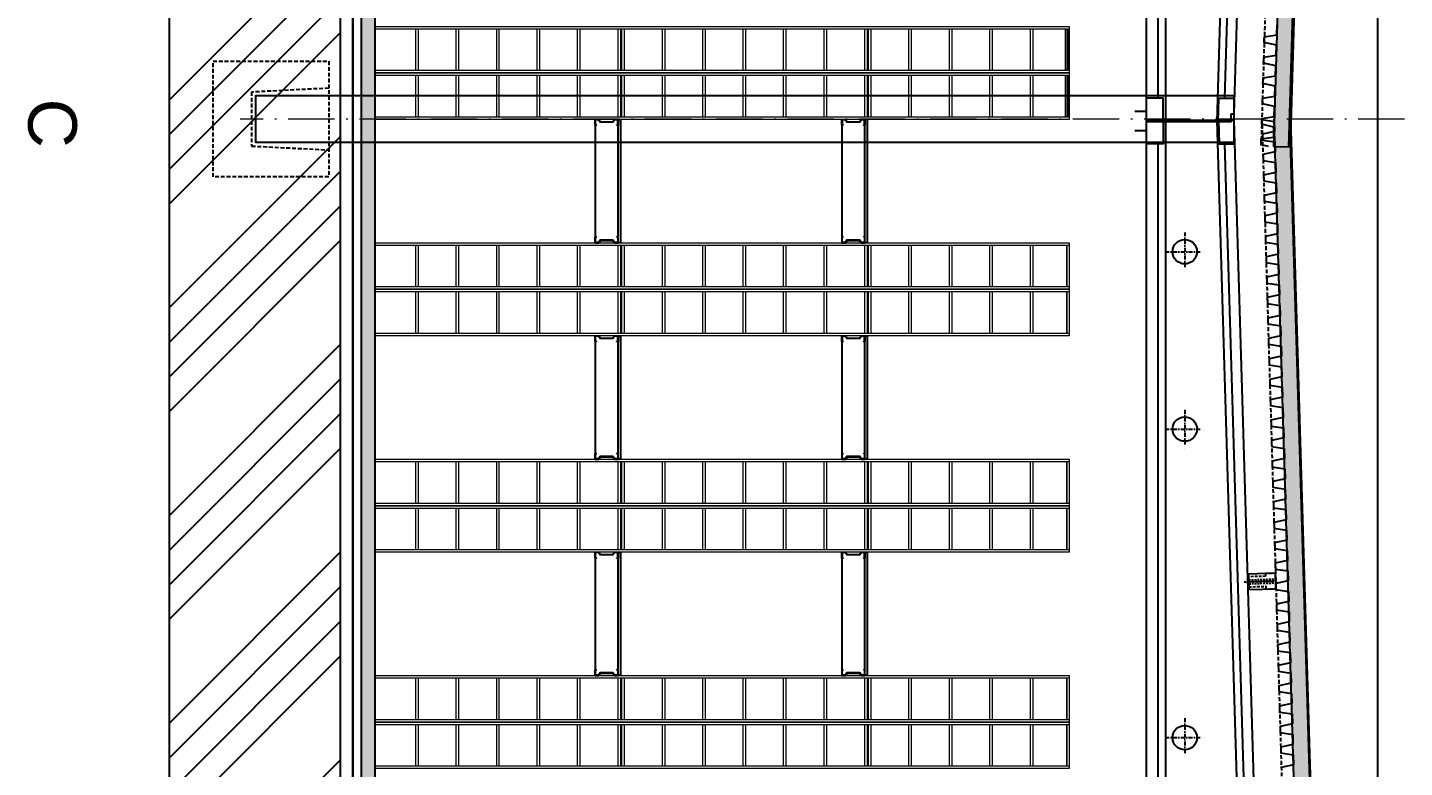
# Model space of a CAD drawing. Header units: millimetres. Extents: x 325046 to 1268204, y 1875583 to 2761998.
# Drawn here: x 326579 to 344435, y 2510486 to 2520080 of the extents above; entities that cross this region are included whole.
import ezdxf
from ezdxf.enums import TextEntityAlignment as Align

# ---------------------------------------------------------------- set-up
doc = ezdxf.new("R2010")
doc.units = ezdxf.units.MM
doc.header["$LTSCALE"] = 100
for name, pattern in [('ACAD_ISO10W100', [18.5, 12, -3, 0.5, -3]), ('DASHDOT', [1, 0.5, -0.25, 0, -0.25]), ('DASHED', [0.75, 0.5, -0.25])]:
    doc.linetypes.add(name, pattern=pattern)
for name, color, linetype in [('005', 9, 'Continuous'), ('025', 1, 'Continuous'), ('035', 7, 'Continuous'), ('050', 4, 'Continuous'), ('KOTY', 2, 'Continuous'), ('TENKÁ', 7, 'Continuous'), ('ŠRAF-TERÉN', 34, 'Continuous'), ('ŽB - MONOLIT', 4, 'Continuous')]:
    doc.layers.add(name, color=color, linetype=linetype)
for name, color, linetype, lineweight, true_color in [('IZOLACE - H', 7, 'Continuous', 9, 0x525252), ('PŘÍČKY - SDK', 7, 'Continuous', 30, 0x6a1174), ('Regály', 7, 'Continuous', 9, 0x0d4f10), ('TRAPÉZ -  KRYTINA', 7, 'Continuous', 25, 0x005875)]:
    doc.layers.add(name, color=color, linetype=linetype, lineweight=lineweight, true_color=true_color)
for name, color, linetype, true_color in [('Izolace tepelná', 7, 'Continuous', 0xfdf0ce), ('OCEL', 7, 'Continuous', 0x025574), ('Popis OS', 7, 'Continuous', 0xbd0a5d), ('ŽB - Šraf-monol', 7, 'Continuous', 0x6bc2a4)]:
    doc.layers.add(name, color=color, linetype=linetype, true_color=true_color)
doc.layers.add('Objekty - osy', color=5, linetype='ACAD_ISO10W100', lineweight=20)
doc.styles.add('ARIL-TENKÝ', font='arial.ttf')

# ---------------------------------------------------------------- blocks, each defined once
blk = doc.blocks.new('V3 POHL')
at = {"layer": '005', "linetype": 'DASHDOT'}
for points in [[(1939746, -5372965), (1939746, -5372465), (1939746, -5372465)], [(1939996, -5372715), (1939496, -5372715), (1939496, -5372715)], [(1939746, -5376965), (1939746, -5376465), (1939746, -5376465)], [(1939996, -5376715), (1939496, -5376715), (1939496, -5376715)], [(1939746, -5379265), (1939746, -5378765), (1939746, -5378765)], [(1939996, -5379015), (1939496, -5379015), (1939496, -5379015)]]:
    blk.add_lwpolyline(points, dxfattribs=at)
at = {"layer": '025', "linetype": 'DASHED'}
for points, const_width in [([(1940396, -5356835), (1940246, -5356835)], 25), ([(1938926, -5374735), (1938586, -5374745)], 20), ([(1940396, -5380585), (1940246, -5380585)], 25)]:
    blk.add_lwpolyline(points, dxfattribs=dict(at, const_width=const_width))
at = {"layer": '035', "ltscale": 0.5}
blk.add_lwpolyline([(1939146, -5356805), (1939104, -5356805), (1938749, -5368634), (1938749, -5368836), (1939105, -5380715), (1940246, -5380715), (1940246, -5356705), (1939146, -5356705), (1939146, -5356805)], close=True, dxfattribs=at)
for points in [[(1939326, -5356705), (1938966, -5368735), (1939325, -5380715)], [(1939311, -5356705), (1939302, -5357005), (1939098, -5357005)], [(1939976, -5380715), (1939976, -5380715), (1939996, -5380715), (1939996, -5356705), (1939976, -5356705), (1939976, -5356705)], [(1940026, -5356705), (1940026, -5357005), (1940246, -5357005)], [(1939228, -5357005), (1938876, -5368735), (1939226, -5380415)], [(1940096, -5380415), (1940096, -5357005)], [(1939309, -5380715), (1939300, -5380415), (1939096, -5380415)], [(1940026, -5380715), (1940026, -5380415), (1940246, -5380415)]]:
    blk.add_lwpolyline(points, dxfattribs=at)
for centre in [(1939746, -5372715), (1939746, -5376715), (1939746, -5379015)]:
    blk.add_circle(centre, 158, dxfattribs=at)
blk = doc.blocks.new('H2 PO')
at = {"layer": '005', "linetype": 'DASHED'}
blk.add_lwpolyline([(2029475, -4892558), (2029475, -4891058), (2027975, -4891058), (2027975, -4892558)], close=True, dxfattribs=at)
blk.add_lwpolyline([(2029125, -4891058), (2029075, -4892058), (2028375, -4892058), (2028325, -4891058)], dxfattribs=at)

msp = doc.modelspace()

# ---------------------------------------------------------------- hatches: boundary and pattern name
at = {"layer": 'Izolace tepelná'}
h = msp.add_hatch(color=256, dxfattribs=at)
h.dxf.hatch_style = 1
h.paths.add_polyline_path([(343123.1, 2524804.1), (343303, 2530801.4), (343103.1, 2530807.4), (342923.1, 2524810.1)])
h.paths.add_polyline_path([(342943.1, 2518806.8), (343123.1, 2524804.1), (342923.1, 2524810.1), (342921.4, 2524752.4), (342743.2, 2518812.8)])
h.paths.add_polyline_path([(342934.9, 2518531.9), (342943.1, 2518806.8), (342743.2, 2518812.8), (342735, 2518537.9)])
h.paths.add_polyline_path([(343105.6, 2530892.7), (343305.7, 2530892.7), (343303, 2530801.4), (343103.1, 2530807.4)])
h = msp.add_hatch(color=256, dxfattribs=at)
h.dxf.hatch_style = 1
h.paths.add_polyline_path([(343123.1, 2512982), (343303, 2506984.7), (343103.1, 2506978.7), (342923.1, 2512976)])
h.paths.add_polyline_path([(343105.6, 2506893.4), (343305.7, 2506893.4), (343303, 2506984.7), (343103.1, 2506978.7)])
h.paths.add_polyline_path([(342945.7, 2518892.7), (342745.6, 2518892.7), (342923.1, 2512976), (343123.1, 2512982)])
at = {"layer": 'ŠRAF-TERÉN'}
h = msp.add_hatch(dxfattribs=at)
h.set_pattern_fill('ANSI34', color=256, scale=100, angle=180, style=0)
h.set_pattern_definition([(225, (3748669, 1557477), (1347.0384, -1347.0384), []), (225, (3748220, 1557477), (1347.0384, -1347.0384), []), (225, (3747771, 1557477), (1347.0384, -1347.0384), []), (225, (3747322, 1557477), (1347.0384, -1347.0384), [])])
h.paths.add_polyline_path([(330638, 2610592.7), (330638, 2605017.7), (329288, 2605017.7), (329288, 2605567.7), (328413.6, 2605567.7), (328413.6, 2610092.7), (329288, 2610092.7), (329288, 2610592.7)])
h.paths.add_polyline_path([(330088, 2616098.2), (330088, 2611802.5), (330088, 2611584.2), (329251.6, 2611430.2), (329310.7, 2611232.7), (329288, 2611092.7), (329288, 2611592.7), (328413.6, 2611592.7), (328413.6, 2616098.2)])
h.paths.add_polyline_path([(330638, 2599067.7), (329288, 2599067.7), (329288, 2599567.7), (328413.6, 2599567.7), (328413.6, 2604067.7), (329288, 2604067.7), (329288, 2604617.7), (329328, 2604617.7), (329328, 2604617.7), (329448, 2604617.7), (330638, 2604617.7)])
h.paths.add_polyline_path([(330638, 2598817.7), (329288, 2598817.7), (329288, 2599067.7), (329328, 2599067.7), (329328, 2599057.7), (329448, 2599057.7), (330638, 2599058.6)])
h.paths.add_polyline_path([(330638, 2598817.7), (330638, 2598567.7), (329448, 2598567.7), (329448, 2598577.7), (329328, 2598577.7), (329288, 2598577.3), (329288, 2598817.7)])
h.paths.add_polyline_path([(329288, 2598467.7), (329288, 2598067.7), (328413.6, 2598067.7), (328413.6, 2598511.4)], flags=17)
h.paths.add_polyline_path([(329288, 2598817.7), (329288, 2598567.7), (328413.6, 2598567.7), (328413.6, 2598817.7)])
h.paths.add_polyline_path([(329288, 2599067.7), (329288, 2598817.7), (328413.6, 2598817.7), (328413.6, 2599067.7)])
h.paths.add_polyline_path([(329288, 2599567.7), (329288, 2599167.7), (328413.6, 2599124), (328413.6, 2599567.7)], flags=17)
h.paths.add_polyline_path([(329288, 2604517.7), (329288, 2604067.7), (328413.6, 2604067.7), (328413.6, 2604561.4)], flags=17)
h.paths.add_polyline_path([(329288, 2604817.7), (329288, 2604617.7), (328413.6, 2604617.7), (328413.6, 2604817.7)])
h.paths.add_polyline_path([(329288, 2605017.7), (329288, 2604817.7), (328413.6, 2604817.7), (328413.6, 2605017.7)])
h.paths.add_polyline_path([(329288, 2605567.7), (329288, 2605117.7), (328413.6, 2605074), (328413.6, 2605567.7)], flags=17)
h.paths.add_polyline_path([(329288, 2610492.7), (329288, 2610092.7), (328413.6, 2610092.7), (328413.6, 2610536.4)], flags=17)
h.paths.add_polyline_path([(329288, 2610817.7), (329288, 2610592.7), (328413.6, 2610592.7), (328413.6, 2610817.7)])
h.paths.add_polyline_path([(329288, 2611092.7), (329288, 2610817.7), (328413.6, 2610817.7), (328413.6, 2611092.7)])
h.paths.add_polyline_path([(329288, 2611592.7), (329288, 2611192.7), (328413.6, 2611149), (328413.6, 2611592.7)], flags=17)
h.paths.add_polyline_path([(329655.4, 2473791.8), (330638, 2474664.6), (330638, 2598567.7), (329448, 2598567.7), (329328, 2598567.7), (329328, 2598567.7), (329288, 2598567.7), (329288, 2598067.7), (328413.6, 2598067.7), (328413.6, 2450125.8), (330145.3, 2450125.8), (329540.3, 2470005.1), (329091.3, 2470252.1), (329091.3, 2470657.8), (329655.4, 2470923.6)])
at = {"layer": 'ŽB - Šraf-monol'}
msp.add_hatch(color=256, dxfattribs=at).paths.add_polyline_path([(331085.4, 2472948.4), (330905.4, 2472948.4), (330905.4, 2611092.7), (331085.4, 2611092.7)])

# ---------------------------------------------------------------- linework, layer by layer
at = {"layer": '005', "linetype": 'DASHED'}
for points in [[(342585.6, 2542892.7), (342585.6, 2542892.7), (342945.6, 2530892.7), (342575.1, 2518542.7)], [(342585.6, 2518892.7), (342585.6, 2518892.7), (342945.6, 2506892.7), (342575.1, 2494542.7)]]:
    msp.add_lwpolyline(points, dxfattribs=at)
at = {"layer": '005', "linetype": 'DASHDOT', "ltscale": 0.5}
msp.add_lwpolyline([(342355.4, 2512891.2), (342795.2, 2512904.4)], dxfattribs=at)
at = {"layer": '035', "ltscale": 0.5}
msp.add_lwpolyline([(342225.4, 2519192.7), (329535.4, 2519192.7), (329535.4, 2518592.7), (342225.4, 2518592.7)], close=True, dxfattribs=at)
at = {"layer": '035', "linetype": 'DASHED', "ltscale": 0.7}
msp.add_lwpolyline([(342768.2, 2512803.5), (342762.2, 2513003.5), (342632.3, 2512999.6), (342633.3, 2512964.6), (342413.4, 2512958), (342417.3, 2512828), (342637.2, 2512834.6), (342638.3, 2512799.6), (342768.2, 2512803.5)], dxfattribs=at)
at = {"layer": '035', "linetype": 'DASHED', "ltscale": 0.5}
for points in [[(342414.6, 2512918), (342764.5, 2512928.5)], [(342416.1, 2512868), (342766, 2512878.5)]]:
    msp.add_lwpolyline(points, dxfattribs=at)
at = {"layer": '050', "ltscale": 0.5}
msp.add_lwpolyline([(342768.2, 2512803.5), (342768.2, 2512803.5), (342768.2, 2512803.5), (342768.2, 2512803.5), (342762.2, 2513003.5), (342762.2, 2513003.5), (342762.2, 2513003.5), (342412.4, 2512993), (342418.4, 2512793.1)], close=True, dxfattribs=at)
at = {"layer": 'IZOLACE - H', "linetype": 'ByBlock', "ltscale": 1000}
for p, q in [((343325.7, 2530892.7), (342954.9, 2518531.3)), ((343325.7, 2506893.4), (342965.7, 2518892.7))]:
    msp.add_line(p, q, dxfattribs=at)
at = {"layer": 'IZOLACE - H', "linetype": 'DASHED', "ltscale": 10, "const_width": 20}
for points in [[(343315.7, 2530892.7), (342944.9, 2518531.6)], [(343315.7, 2506893.4), (342955.7, 2518892.7)]]:
    msp.add_lwpolyline(points, dxfattribs=at)
at = {"layer": 'Izolace tepelná'}
for points in [[(342735, 2518537.9), (342934.9, 2518531.9), (343305.7, 2530892.7)], [(343105.6, 2530892.7), (342735, 2518537.9)], [(343105.6, 2506893.4), (342745.6, 2518892.7)], [(342945.7, 2518892.7), (343305.7, 2506893.4)]]:
    msp.add_lwpolyline(points, dxfattribs=at)
at = {"layer": 'Objekty - osy', "ltscale": 0.5}
msp.add_lwpolyline([(344434.5, 2518892.7), (329335.4, 2518892.7)], dxfattribs=at)
at = {"layer": 'OCEL', "linetype": 'ByBlock'}
for p, q in [((333937.9, 2518813.5), (333937.9, 2517364)), ((337137.9, 2518813.5), (337137.9, 2517364)), ((333937.9, 2516007.5), (333937.9, 2514558)), ((337137.9, 2516007.5), (337137.9, 2514558)), ((333937.9, 2513201.5), (333937.9, 2511752)), ((337137.9, 2513201.5), (337137.9, 2511752))]:
    msp.add_line(p, q, dxfattribs=at)
for points in [[(334222.4, 2518817.5), (334233.9, 2518817.5), (334233.9, 2518884.7), (334191.8, 2518884.7), (334170.2, 2518854.1), (334005.5, 2518854.1), (333983.9, 2518884.7), (333941.9, 2518884.7), (333941.9, 2518817.5), (333953.3, 2518817.5), (333953.3, 2518813.5), (333937.9, 2518813.5), (333937.9, 2518888.7), (333985.9, 2518888.7), (334007.5, 2518858.1), (334168.1, 2518858.1), (334189.8, 2518888.7), (334237.9, 2518888.7), (334237.9, 2518813.5), (334222.4, 2518813.5), (334222.4, 2518817.5)], [(337422.4, 2518817.5), (337433.9, 2518817.5), (337433.9, 2518884.7), (337391.8, 2518884.7), (337370.2, 2518854.1), (337205.5, 2518854.1), (337183.9, 2518884.7), (337141.9, 2518884.7), (337141.9, 2518817.5), (337153.3, 2518817.5), (337153.3, 2518813.5), (337137.9, 2518813.5), (337137.9, 2518888.7), (337185.9, 2518888.7), (337207.5, 2518858.1), (337368.1, 2518858.1), (337389.8, 2518888.7), (337437.9, 2518888.7), (337437.9, 2518813.5), (337422.4, 2518813.5), (337422.4, 2518817.5)], [(334222.4, 2517360), (334233.9, 2517360), (334233.9, 2517292.7), (334191.8, 2517292.7), (334170.2, 2517323.3), (334005.5, 2517323.3), (333983.9, 2517292.7), (333941.9, 2517292.7), (333941.9, 2517360), (333953.3, 2517360), (333953.3, 2517364), (333937.9, 2517364), (333937.9, 2517288.7), (333985.9, 2517288.7), (334007.5, 2517319.3), (334168.1, 2517319.3), (334189.8, 2517288.7), (334237.9, 2517288.7), (334237.9, 2517364), (334222.4, 2517364), (334222.4, 2517360)], [(337422.4, 2517360), (337433.9, 2517360), (337433.9, 2517292.7), (337391.8, 2517292.7), (337370.2, 2517323.3), (337205.5, 2517323.3), (337183.9, 2517292.7), (337141.9, 2517292.7), (337141.9, 2517360), (337153.3, 2517360), (337153.3, 2517364), (337137.9, 2517364), (337137.9, 2517288.7), (337185.9, 2517288.7), (337207.5, 2517319.3), (337368.1, 2517319.3), (337389.8, 2517288.7), (337437.9, 2517288.7), (337437.9, 2517364), (337422.4, 2517364), (337422.4, 2517360)], [(334222.4, 2516011.5), (334233.9, 2516011.5), (334233.9, 2516078.7), (334191.8, 2516078.7), (334170.2, 2516048.1), (334005.5, 2516048.1), (333983.9, 2516078.7), (333941.9, 2516078.7), (333941.9, 2516011.5), (333953.3, 2516011.5), (333953.3, 2516007.5), (333937.9, 2516007.5), (333937.9, 2516082.7), (333985.9, 2516082.7), (334007.5, 2516052.1), (334168.1, 2516052.1), (334189.8, 2516082.7), (334237.9, 2516082.7), (334237.9, 2516007.5), (334222.4, 2516007.5), (334222.4, 2516011.5)], [(337422.4, 2516011.5), (337433.9, 2516011.5), (337433.9, 2516078.7), (337391.8, 2516078.7), (337370.2, 2516048.1), (337205.5, 2516048.1), (337183.9, 2516078.7), (337141.9, 2516078.7), (337141.9, 2516011.5), (337153.3, 2516011.5), (337153.3, 2516007.5), (337137.9, 2516007.5), (337137.9, 2516082.7), (337185.9, 2516082.7), (337207.5, 2516052.1), (337368.1, 2516052.1), (337389.8, 2516082.7), (337437.9, 2516082.7), (337437.9, 2516007.5), (337422.4, 2516007.5), (337422.4, 2516011.5)], [(334222.4, 2514554), (334233.9, 2514554), (334233.9, 2514486.7), (334191.8, 2514486.7), (334170.2, 2514517.3), (334005.5, 2514517.3), (333983.9, 2514486.7), (333941.9, 2514486.7), (333941.9, 2514554), (333953.3, 2514554), (333953.3, 2514558), (333937.9, 2514558), (333937.9, 2514482.7), (333985.9, 2514482.7), (334007.5, 2514513.3), (334168.1, 2514513.3), (334189.8, 2514482.7), (334237.9, 2514482.7), (334237.9, 2514558), (334222.4, 2514558), (334222.4, 2514554)], [(337422.4, 2514554), (337433.9, 2514554), (337433.9, 2514486.7), (337391.8, 2514486.7), (337370.2, 2514517.3), (337205.5, 2514517.3), (337183.9, 2514486.7), (337141.9, 2514486.7), (337141.9, 2514554), (337153.3, 2514554), (337153.3, 2514558), (337137.9, 2514558), (337137.9, 2514482.7), (337185.9, 2514482.7), (337207.5, 2514513.3), (337368.1, 2514513.3), (337389.8, 2514482.7), (337437.9, 2514482.7), (337437.9, 2514558), (337422.4, 2514558), (337422.4, 2514554)], [(334222.4, 2513205.5), (334233.9, 2513205.5), (334233.9, 2513272.7), (334191.8, 2513272.7), (334170.2, 2513242.1), (334005.5, 2513242.1), (333983.9, 2513272.7), (333941.9, 2513272.7), (333941.9, 2513205.5), (333953.3, 2513205.5), (333953.3, 2513201.5), (333937.9, 2513201.5), (333937.9, 2513276.7), (333985.9, 2513276.7), (334007.5, 2513246.1), (334168.1, 2513246.1), (334189.8, 2513276.7), (334237.9, 2513276.7), (334237.9, 2513201.5), (334222.4, 2513201.5), (334222.4, 2513205.5)], [(337422.4, 2513205.5), (337433.9, 2513205.5), (337433.9, 2513272.7), (337391.8, 2513272.7), (337370.2, 2513242.1), (337205.5, 2513242.1), (337183.9, 2513272.7), (337141.9, 2513272.7), (337141.9, 2513205.5), (337153.3, 2513205.5), (337153.3, 2513201.5), (337137.9, 2513201.5), (337137.9, 2513276.7), (337185.9, 2513276.7), (337207.5, 2513246.1), (337368.1, 2513246.1), (337389.8, 2513276.7), (337437.9, 2513276.7), (337437.9, 2513201.5), (337422.4, 2513201.5), (337422.4, 2513205.5)], [(334222.4, 2511748), (334233.9, 2511748), (334233.9, 2511680.7), (334191.8, 2511680.7), (334170.2, 2511711.3), (334005.5, 2511711.3), (333983.9, 2511680.7), (333941.9, 2511680.7), (333941.9, 2511748), (333953.3, 2511748), (333953.3, 2511752), (333937.9, 2511752), (333937.9, 2511676.7), (333985.9, 2511676.7), (334007.5, 2511707.3), (334168.1, 2511707.3), (334189.8, 2511676.7), (334237.9, 2511676.7), (334237.9, 2511752), (334222.4, 2511752), (334222.4, 2511748)], [(337422.4, 2511748), (337433.9, 2511748), (337433.9, 2511680.7), (337391.8, 2511680.7), (337370.2, 2511711.3), (337205.5, 2511711.3), (337183.9, 2511680.7), (337141.9, 2511680.7), (337141.9, 2511748), (337153.3, 2511748), (337153.3, 2511752), (337137.9, 2511752), (337137.9, 2511676.7), (337185.9, 2511676.7), (337207.5, 2511707.3), (337368.1, 2511707.3), (337389.8, 2511676.7), (337437.9, 2511676.7), (337437.9, 2511752), (337422.4, 2511752), (337422.4, 2511748)]]:
    msp.add_lwpolyline(points, dxfattribs=at)
for points in [[(334267.9, 2518888.7), (334267.9, 2517288.7), (334237.9, 2517288.7), (334237.9, 2518888.7)], [(337467.9, 2518888.7), (337467.9, 2517288.7), (337437.9, 2517288.7), (337437.9, 2518888.7)], [(334267.9, 2516082.7), (334267.9, 2514482.7), (334237.9, 2514482.7), (334237.9, 2516082.7)], [(337467.9, 2516082.7), (337467.9, 2514482.7), (337437.9, 2514482.7), (337437.9, 2516082.7)], [(334267.9, 2513276.7), (334267.9, 2511676.7), (334237.9, 2511676.7), (334237.9, 2513276.7)], [(337467.9, 2513276.7), (337467.9, 2511676.7), (337437.9, 2511676.7), (337437.9, 2513276.7)]]:
    msp.add_lwpolyline(points, close=True, dxfattribs=at)
at = {"layer": 'PŘÍČKY - SDK'}
msp.add_line((330795.4, 2611092.7), (330795.4, 2471143.4), dxfattribs=at)
at = {"layer": 'Regály'}
for points in [[(340085.4, 2520094.7), (340085.4, 2519491.7), (331085.4, 2519491.7), (331085.4, 2520094.7)], [(340055.4, 2520064.7), (340055.4, 2519521.7), (331085.4, 2519521.7), (331085.4, 2520064.7)], [(340085.4, 2519491.7), (340085.4, 2518888.7), (331085.4, 2518888.7), (331085.4, 2519491.7)], [(340055.4, 2519461.7), (340055.4, 2518918.7), (331085.4, 2518918.7), (331085.4, 2519461.7)], [(340085.4, 2517288.7), (340085.4, 2516685.7), (331085.4, 2516685.7), (331085.4, 2517288.7)], [(340055.4, 2517258.7), (340055.4, 2516715.7), (331085.4, 2516715.7), (331085.4, 2517258.7)], [(340085.4, 2516685.7), (340085.4, 2516082.7), (331085.4, 2516082.7), (331085.4, 2516685.7)], [(340055.4, 2516655.7), (340055.4, 2516112.7), (331085.4, 2516112.7), (331085.4, 2516655.7)], [(340085.4, 2514482.7), (340085.4, 2513879.7), (331085.4, 2513879.7), (331085.4, 2514482.7)], [(340055.4, 2514452.7), (340055.4, 2513909.7), (331085.4, 2513909.7), (331085.4, 2514452.7)], [(340085.4, 2513879.7), (340085.4, 2513276.7), (331085.4, 2513276.7), (331085.4, 2513879.7)], [(340055.4, 2513849.7), (340055.4, 2513306.7), (331085.4, 2513306.7), (331085.4, 2513849.7)], [(340085.4, 2511676.7), (340085.4, 2511073.7), (331085.4, 2511073.7), (331085.4, 2511676.7)], [(340055.4, 2511646.7), (340055.4, 2511103.7), (331085.4, 2511103.7), (331085.4, 2511646.7)], [(340085.4, 2511073.7), (340085.4, 2510470.7), (331085.4, 2510470.7), (331085.4, 2511073.7)], [(340055.4, 2511043.7), (340055.4, 2510500.7), (331085.4, 2510500.7), (331085.4, 2511043.7)]]:
    msp.add_lwpolyline(points, close=True, dxfattribs=at)
at = {"layer": 'Regály', "linetype": 'ByBlock'}
for points in [[(331642.7, 2520064.7), (331642.7, 2519521.7), (331612.7, 2519521.7), (331612.7, 2520064.7)], [(332167.7, 2520064.7), (332167.7, 2519521.7), (332137.7, 2519521.7), (332137.7, 2520064.7)], [(332692.8, 2520064.7), (332692.8, 2519521.7), (332662.8, 2519521.7), (332662.8, 2520064.7)], [(333217.8, 2520064.7), (333217.8, 2519521.7), (333187.8, 2519521.7), (333187.8, 2520064.7)], [(333742.8, 2520064.7), (333742.8, 2519521.7), (333712.8, 2519521.7), (333712.8, 2520064.7)], [(334267.9, 2520064.7), (334267.9, 2519521.7), (334237.9, 2519521.7), (334237.9, 2520064.7)], [(334317.7, 2520064.7), (334317.7, 2519521.7), (334287.7, 2519521.7), (334287.7, 2520064.7)], [(334842.7, 2520064.7), (334842.7, 2519521.7), (334812.7, 2519521.7), (334812.7, 2520064.7)], [(335367.7, 2520064.7), (335367.7, 2519521.7), (335337.7, 2519521.7), (335337.7, 2520064.7)], [(335888.9, 2520064.7), (335888.9, 2519521.7), (335858.9, 2519521.7), (335858.9, 2520064.7)], [(336414, 2520064.7), (336414, 2519521.7), (336384, 2519521.7), (336384, 2520064.7)], [(336939, 2520064.7), (336939, 2519521.7), (336909, 2519521.7), (336909, 2520064.7)], [(337467.9, 2520064.7), (337467.9, 2519521.7), (337437.9, 2519521.7), (337437.9, 2520064.7)], [(337513.8, 2520064.7), (337513.8, 2519521.7), (337483.8, 2519521.7), (337483.8, 2520064.7)], [(338038.9, 2520064.7), (338038.9, 2519521.7), (338008.9, 2519521.7), (338008.9, 2520064.7)], [(338563.9, 2520064.7), (338563.9, 2519521.7), (338533.9, 2519521.7), (338533.9, 2520064.7)], [(339088.9, 2520064.7), (339088.9, 2519521.7), (339058.9, 2519521.7), (339058.9, 2520064.7)], [(339614, 2520064.7), (339614, 2519521.7), (339584, 2519521.7), (339584, 2520064.7)], [(340067.9, 2520064.7), (340067.9, 2519521.7), (340037.9, 2519521.7), (340037.9, 2520064.7)], [(340067.9, 2520064.7), (340067.9, 2519521.7), (340037.9, 2519521.7), (340037.9, 2520064.7)], [(331642.7, 2519461.7), (331642.7, 2518918.7), (331612.7, 2518918.7), (331612.7, 2519461.7)], [(332167.7, 2519461.7), (332167.7, 2518918.7), (332137.7, 2518918.7), (332137.7, 2519461.7)], [(332692.8, 2519461.7), (332692.8, 2518918.7), (332662.8, 2518918.7), (332662.8, 2519461.7)], [(333217.8, 2519461.7), (333217.8, 2518918.7), (333187.8, 2518918.7), (333187.8, 2519461.7)], [(333742.8, 2519461.7), (333742.8, 2518918.7), (333712.8, 2518918.7), (333712.8, 2519461.7)], [(334267.9, 2519461.7), (334267.9, 2518918.7), (334237.9, 2518918.7), (334237.9, 2519461.7)], [(334317.7, 2519461.7), (334317.7, 2518918.7), (334287.7, 2518918.7), (334287.7, 2519461.7)], [(334842.7, 2519461.7), (334842.7, 2518918.7), (334812.7, 2518918.7), (334812.7, 2519461.7)], [(335367.7, 2519461.7), (335367.7, 2518918.7), (335337.7, 2518918.7), (335337.7, 2519461.7)], [(335888.9, 2519461.7), (335888.9, 2518918.7), (335858.9, 2518918.7), (335858.9, 2519461.7)], [(336414, 2519461.7), (336414, 2518918.7), (336384, 2518918.7), (336384, 2519461.7)], [(336939, 2519461.7), (336939, 2518918.7), (336909, 2518918.7), (336909, 2519461.7)], [(337467.9, 2519461.7), (337467.9, 2518918.7), (337437.9, 2518918.7), (337437.9, 2519461.7)], [(337513.8, 2519461.7), (337513.8, 2518918.7), (337483.8, 2518918.7), (337483.8, 2519461.7)], [(338038.9, 2519461.7), (338038.9, 2518918.7), (338008.9, 2518918.7), (338008.9, 2519461.7)], [(338563.9, 2519461.7), (338563.9, 2518918.7), (338533.9, 2518918.7), (338533.9, 2519461.7)], [(339088.9, 2519461.7), (339088.9, 2518918.7), (339058.9, 2518918.7), (339058.9, 2519461.7)], [(339614, 2519461.7), (339614, 2518918.7), (339584, 2518918.7), (339584, 2519461.7)], [(340067.9, 2519461.7), (340067.9, 2518918.7), (340037.9, 2518918.7), (340037.9, 2519461.7)], [(340067.9, 2519461.7), (340067.9, 2518918.7), (340037.9, 2518918.7), (340037.9, 2519461.7)], [(331642.7, 2517258.7), (331642.7, 2516715.7), (331612.7, 2516715.7), (331612.7, 2517258.7)], [(332167.7, 2517258.7), (332167.7, 2516715.7), (332137.7, 2516715.7), (332137.7, 2517258.7)], [(332692.8, 2517258.7), (332692.8, 2516715.7), (332662.8, 2516715.7), (332662.8, 2517258.7)], [(333217.8, 2517258.7), (333217.8, 2516715.7), (333187.8, 2516715.7), (333187.8, 2517258.7)], [(333742.8, 2517258.7), (333742.8, 2516715.7), (333712.8, 2516715.7), (333712.8, 2517258.7)], [(334267.9, 2517258.7), (334267.9, 2516715.7), (334237.9, 2516715.7), (334237.9, 2517258.7)], [(334317.7, 2517258.7), (334317.7, 2516715.7), (334287.7, 2516715.7), (334287.7, 2517258.7)], [(334842.7, 2517258.7), (334842.7, 2516715.7), (334812.7, 2516715.7), (334812.7, 2517258.7)], [(335367.7, 2517258.7), (335367.7, 2516715.7), (335337.7, 2516715.7), (335337.7, 2517258.7)], [(335888.9, 2517258.7), (335888.9, 2516715.7), (335858.9, 2516715.7), (335858.9, 2517258.7)], [(336414, 2517258.7), (336414, 2516715.7), (336384, 2516715.7), (336384, 2517258.7)], [(336939, 2517258.7), (336939, 2516715.7), (336909, 2516715.7), (336909, 2517258.7)], [(337467.9, 2517258.7), (337467.9, 2516715.7), (337437.9, 2516715.7), (337437.9, 2517258.7)], [(337513.8, 2517258.7), (337513.8, 2516715.7), (337483.8, 2516715.7), (337483.8, 2517258.7)], [(338038.9, 2517258.7), (338038.9, 2516715.7), (338008.9, 2516715.7), (338008.9, 2517258.7)], [(338563.9, 2517258.7), (338563.9, 2516715.7), (338533.9, 2516715.7), (338533.9, 2517258.7)], [(339088.9, 2517258.7), (339088.9, 2516715.7), (339058.9, 2516715.7), (339058.9, 2517258.7)], [(339614, 2517258.7), (339614, 2516715.7), (339584, 2516715.7), (339584, 2517258.7)], [(340085.4, 2517258.7), (340085.4, 2516715.7), (340055.4, 2516715.7), (340055.4, 2517258.7)], [(340085.4, 2517258.7), (340085.4, 2516715.7), (340055.4, 2516715.7), (340055.4, 2517258.7)], [(331642.7, 2516655.7), (331642.7, 2516112.7), (331612.7, 2516112.7), (331612.7, 2516655.7)], [(332167.7, 2516655.7), (332167.7, 2516112.7), (332137.7, 2516112.7), (332137.7, 2516655.7)], [(332692.8, 2516655.7), (332692.8, 2516112.7), (332662.8, 2516112.7), (332662.8, 2516655.7)], [(333217.8, 2516655.7), (333217.8, 2516112.7), (333187.8, 2516112.7), (333187.8, 2516655.7)], [(333742.8, 2516655.7), (333742.8, 2516112.7), (333712.8, 2516112.7), (333712.8, 2516655.7)], [(334267.9, 2516655.7), (334267.9, 2516112.7), (334237.9, 2516112.7), (334237.9, 2516655.7)], [(334317.7, 2516655.7), (334317.7, 2516112.7), (334287.7, 2516112.7), (334287.7, 2516655.7)], [(334842.7, 2516655.7), (334842.7, 2516112.7), (334812.7, 2516112.7), (334812.7, 2516655.7)], [(335367.7, 2516655.7), (335367.7, 2516112.7), (335337.7, 2516112.7), (335337.7, 2516655.7)], [(335888.9, 2516655.7), (335888.9, 2516112.7), (335858.9, 2516112.7), (335858.9, 2516655.7)], [(336414, 2516655.7), (336414, 2516112.7), (336384, 2516112.7), (336384, 2516655.7)], [(336939, 2516655.7), (336939, 2516112.7), (336909, 2516112.7), (336909, 2516655.7)], [(337467.9, 2516655.7), (337467.9, 2516112.7), (337437.9, 2516112.7), (337437.9, 2516655.7)], [(337513.8, 2516655.7), (337513.8, 2516112.7), (337483.8, 2516112.7), (337483.8, 2516655.7)], [(338038.9, 2516655.7), (338038.9, 2516112.7), (338008.9, 2516112.7), (338008.9, 2516655.7)], [(338563.9, 2516655.7), (338563.9, 2516112.7), (338533.9, 2516112.7), (338533.9, 2516655.7)], [(339088.9, 2516655.7), (339088.9, 2516112.7), (339058.9, 2516112.7), (339058.9, 2516655.7)], [(339614, 2516655.7), (339614, 2516112.7), (339584, 2516112.7), (339584, 2516655.7)], [(340085.4, 2516655.7), (340085.4, 2516112.7), (340055.4, 2516112.7), (340055.4, 2516655.7)], [(340085.4, 2516655.7), (340085.4, 2516112.7), (340055.4, 2516112.7), (340055.4, 2516655.7)], [(331642.7, 2514452.7), (331642.7, 2513909.7), (331612.7, 2513909.7), (331612.7, 2514452.7)], [(332167.7, 2514452.7), (332167.7, 2513909.7), (332137.7, 2513909.7), (332137.7, 2514452.7)], [(332692.8, 2514452.7), (332692.8, 2513909.7), (332662.8, 2513909.7), (332662.8, 2514452.7)], [(333217.8, 2514452.7), (333217.8, 2513909.7), (333187.8, 2513909.7), (333187.8, 2514452.7)], [(333742.8, 2514452.7), (333742.8, 2513909.7), (333712.8, 2513909.7), (333712.8, 2514452.7)], [(334267.9, 2514452.7), (334267.9, 2513909.7), (334237.9, 2513909.7), (334237.9, 2514452.7)], [(334317.7, 2514452.7), (334317.7, 2513909.7), (334287.7, 2513909.7), (334287.7, 2514452.7)], [(334842.7, 2514452.7), (334842.7, 2513909.7), (334812.7, 2513909.7), (334812.7, 2514452.7)], [(335367.7, 2514452.7), (335367.7, 2513909.7), (335337.7, 2513909.7), (335337.7, 2514452.7)], [(335888.9, 2514452.7), (335888.9, 2513909.7), (335858.9, 2513909.7), (335858.9, 2514452.7)], [(336414, 2514452.7), (336414, 2513909.7), (336384, 2513909.7), (336384, 2514452.7)], [(336939, 2514452.7), (336939, 2513909.7), (336909, 2513909.7), (336909, 2514452.7)], [(337467.9, 2514452.7), (337467.9, 2513909.7), (337437.9, 2513909.7), (337437.9, 2514452.7)], [(337513.8, 2514452.7), (337513.8, 2513909.7), (337483.8, 2513909.7), (337483.8, 2514452.7)], [(338038.9, 2514452.7), (338038.9, 2513909.7), (338008.9, 2513909.7), (338008.9, 2514452.7)], [(338563.9, 2514452.7), (338563.9, 2513909.7), (338533.9, 2513909.7), (338533.9, 2514452.7)], [(339088.9, 2514452.7), (339088.9, 2513909.7), (339058.9, 2513909.7), (339058.9, 2514452.7)], [(339614, 2514452.7), (339614, 2513909.7), (339584, 2513909.7), (339584, 2514452.7)], [(340085.4, 2514452.7), (340085.4, 2513909.7), (340055.4, 2513909.7), (340055.4, 2514452.7)], [(340085.4, 2514452.7), (340085.4, 2513909.7), (340055.4, 2513909.7), (340055.4, 2514452.7)], [(331642.7, 2513849.7), (331642.7, 2513306.7), (331612.7, 2513306.7), (331612.7, 2513849.7)], [(332167.7, 2513849.7), (332167.7, 2513306.7), (332137.7, 2513306.7), (332137.7, 2513849.7)], [(332692.8, 2513849.7), (332692.8, 2513306.7), (332662.8, 2513306.7), (332662.8, 2513849.7)], [(333217.8, 2513849.7), (333217.8, 2513306.7), (333187.8, 2513306.7), (333187.8, 2513849.7)], [(333742.8, 2513849.7), (333742.8, 2513306.7), (333712.8, 2513306.7), (333712.8, 2513849.7)], [(334267.9, 2513849.7), (334267.9, 2513306.7), (334237.9, 2513306.7), (334237.9, 2513849.7)], [(334317.7, 2513849.7), (334317.7, 2513306.7), (334287.7, 2513306.7), (334287.7, 2513849.7)], [(334842.7, 2513849.7), (334842.7, 2513306.7), (334812.7, 2513306.7), (334812.7, 2513849.7)], [(335367.7, 2513849.7), (335367.7, 2513306.7), (335337.7, 2513306.7), (335337.7, 2513849.7)], [(335888.9, 2513849.7), (335888.9, 2513306.7), (335858.9, 2513306.7), (335858.9, 2513849.7)], [(336414, 2513849.7), (336414, 2513306.7), (336384, 2513306.7), (336384, 2513849.7)], [(336939, 2513849.7), (336939, 2513306.7), (336909, 2513306.7), (336909, 2513849.7)], [(337467.9, 2513849.7), (337467.9, 2513306.7), (337437.9, 2513306.7), (337437.9, 2513849.7)], [(337513.8, 2513849.7), (337513.8, 2513306.7), (337483.8, 2513306.7), (337483.8, 2513849.7)], [(338038.9, 2513849.7), (338038.9, 2513306.7), (338008.9, 2513306.7), (338008.9, 2513849.7)], [(338563.9, 2513849.7), (338563.9, 2513306.7), (338533.9, 2513306.7), (338533.9, 2513849.7)], [(339088.9, 2513849.7), (339088.9, 2513306.7), (339058.9, 2513306.7), (339058.9, 2513849.7)], [(339614, 2513849.7), (339614, 2513306.7), (339584, 2513306.7), (339584, 2513849.7)], [(340085.4, 2513849.7), (340085.4, 2513306.7), (340055.4, 2513306.7), (340055.4, 2513849.7)], [(340085.4, 2513849.7), (340085.4, 2513306.7), (340055.4, 2513306.7), (340055.4, 2513849.7)], [(331642.7, 2511646.7), (331642.7, 2511103.7), (331612.7, 2511103.7), (331612.7, 2511646.7)], [(332167.7, 2511646.7), (332167.7, 2511103.7), (332137.7, 2511103.7), (332137.7, 2511646.7)], [(332692.8, 2511646.7), (332692.8, 2511103.7), (332662.8, 2511103.7), (332662.8, 2511646.7)], [(333217.8, 2511646.7), (333217.8, 2511103.7), (333187.8, 2511103.7), (333187.8, 2511646.7)], [(333742.8, 2511646.7), (333742.8, 2511103.7), (333712.8, 2511103.7), (333712.8, 2511646.7)], [(334267.9, 2511646.7), (334267.9, 2511103.7), (334237.9, 2511103.7), (334237.9, 2511646.7)], [(334317.7, 2511646.7), (334317.7, 2511103.7), (334287.7, 2511103.7), (334287.7, 2511646.7)], [(334842.7, 2511646.7), (334842.7, 2511103.7), (334812.7, 2511103.7), (334812.7, 2511646.7)], [(335367.7, 2511646.7), (335367.7, 2511103.7), (335337.7, 2511103.7), (335337.7, 2511646.7)], [(335888.9, 2511646.7), (335888.9, 2511103.7), (335858.9, 2511103.7), (335858.9, 2511646.7)], [(336414, 2511646.7), (336414, 2511103.7), (336384, 2511103.7), (336384, 2511646.7)], [(336939, 2511646.7), (336939, 2511103.7), (336909, 2511103.7), (336909, 2511646.7)], [(337467.9, 2511646.7), (337467.9, 2511103.7), (337437.9, 2511103.7), (337437.9, 2511646.7)], [(337513.8, 2511646.7), (337513.8, 2511103.7), (337483.8, 2511103.7), (337483.8, 2511646.7)], [(338038.9, 2511646.7), (338038.9, 2511103.7), (338008.9, 2511103.7), (338008.9, 2511646.7)], [(338563.9, 2511646.7), (338563.9, 2511103.7), (338533.9, 2511103.7), (338533.9, 2511646.7)], [(339088.9, 2511646.7), (339088.9, 2511103.7), (339058.9, 2511103.7), (339058.9, 2511646.7)], [(339614, 2511646.7), (339614, 2511103.7), (339584, 2511103.7), (339584, 2511646.7)], [(340085.4, 2511646.7), (340085.4, 2511103.7), (340055.4, 2511103.7), (340055.4, 2511646.7)], [(340085.4, 2511646.7), (340085.4, 2511103.7), (340055.4, 2511103.7), (340055.4, 2511646.7)], [(331642.7, 2511043.7), (331642.7, 2510500.7), (331612.7, 2510500.7), (331612.7, 2511043.7)], [(332167.7, 2511043.7), (332167.7, 2510500.7), (332137.7, 2510500.7), (332137.7, 2511043.7)], [(332692.8, 2511043.7), (332692.8, 2510500.7), (332662.8, 2510500.7), (332662.8, 2511043.7)], [(333217.8, 2511043.7), (333217.8, 2510500.7), (333187.8, 2510500.7), (333187.8, 2511043.7)], [(333742.8, 2511043.7), (333742.8, 2510500.7), (333712.8, 2510500.7), (333712.8, 2511043.7)], [(334267.9, 2511043.7), (334267.9, 2510500.7), (334237.9, 2510500.7), (334237.9, 2511043.7)], [(334317.7, 2511043.7), (334317.7, 2510500.7), (334287.7, 2510500.7), (334287.7, 2511043.7)], [(334842.7, 2511043.7), (334842.7, 2510500.7), (334812.7, 2510500.7), (334812.7, 2511043.7)], [(335367.7, 2511043.7), (335367.7, 2510500.7), (335337.7, 2510500.7), (335337.7, 2511043.7)], [(335888.9, 2511043.7), (335888.9, 2510500.7), (335858.9, 2510500.7), (335858.9, 2511043.7)], [(336414, 2511043.7), (336414, 2510500.7), (336384, 2510500.7), (336384, 2511043.7)], [(336939, 2511043.7), (336939, 2510500.7), (336909, 2510500.7), (336909, 2511043.7)], [(337467.9, 2511043.7), (337467.9, 2510500.7), (337437.9, 2510500.7), (337437.9, 2511043.7)], [(337513.8, 2511043.7), (337513.8, 2510500.7), (337483.8, 2510500.7), (337483.8, 2511043.7)], [(338038.9, 2511043.7), (338038.9, 2510500.7), (338008.9, 2510500.7), (338008.9, 2511043.7)], [(338563.9, 2511043.7), (338563.9, 2510500.7), (338533.9, 2510500.7), (338533.9, 2511043.7)], [(339088.9, 2511043.7), (339088.9, 2510500.7), (339058.9, 2510500.7), (339058.9, 2511043.7)], [(339614, 2511043.7), (339614, 2510500.7), (339584, 2510500.7), (339584, 2511043.7)], [(340085.4, 2511043.7), (340085.4, 2510500.7), (340055.4, 2510500.7), (340055.4, 2511043.7)], [(340085.4, 2511043.7), (340085.4, 2510500.7), (340055.4, 2510500.7), (340055.4, 2511043.7)]]:
    msp.add_lwpolyline(points, close=True, dxfattribs=at)
at = {"layer": 'TENKÁ'}
msp.add_line((344085.4, 2591242.7), (344085.4, 2470543.4), dxfattribs=at)
at = {"layer": 'TRAPÉZ -  KRYTINA', "flags": 128}
for points in [[(342669.4, 2518539.4), (342575.6, 2518560), (342577.1, 2518609.9), (342577.8, 2518634.9), (342738.6, 2518660.1), (342742.5, 2518790.1), (342583.5, 2518824.8), (342585, 2518874.8), (342585.8, 2518899.8), (342746.6, 2518925), (342750.5, 2519054.9), (342591.5, 2519089.7), (342593, 2519139.7), (342593.7, 2519164.7), (342754.5, 2519189.9), (342758.4, 2519319.8), (342599.4, 2519354.6), (342600.9, 2519404.6), (342601.7, 2519429.6), (342762.5, 2519454.8), (342766.4, 2519584.7), (342607.4, 2519619.5), (342608.9, 2519669.5), (342609.6, 2519694.4), (342770.4, 2519719.6), (342774.3, 2519849.6), (342615.3, 2519884.4), (342616.8, 2519934.3), (342617.5, 2519959.3), (342778.4, 2519984.5), (342782.3, 2520114.5)], [(342585.6, 2518892.7), (342585.8, 2518886.3), (342746.6, 2518861.1), (342750.5, 2518731.2), (342591.5, 2518696.4), (342593, 2518646.4), (342593.7, 2518621.4), (342754.5, 2518596.2), (342758.4, 2518466.3), (342599.4, 2518431.5), (342600.9, 2518381.5), (342601.7, 2518356.5), (342762.5, 2518331.3), (342766.4, 2518201.4), (342607.4, 2518166.6), (342608.9, 2518116.6), (342609.6, 2518091.6), (342770.4, 2518066.5), (342774.3, 2517936.5), (342615.3, 2517901.7), (342616.8, 2517851.8), (342617.5, 2517826.8), (342778.4, 2517801.6), (342782.3, 2517671.6), (342623.2, 2517636.8), (342624.7, 2517586.9), (342625.5, 2517561.9), (342786.3, 2517536.7), (342790.2, 2517406.8), (342631.2, 2517372), (342632.7, 2517322), (342633.4, 2517297), (342794.3, 2517271.8), (342798.2, 2517141.9), (342639.1, 2517107.1), (342640.6, 2517057.1), (342641.4, 2517032.1), (342802.2, 2517006.9), (342806.1, 2516877), (342647.1, 2516842.2), (342648.6, 2516792.2), (342649.3, 2516767.2), (342810.2, 2516742.1), (342814.1, 2516612.1), (342655, 2516577.3), (342656.5, 2516527.3), (342657.3, 2516502.4), (342818.1, 2516477.2), (342822, 2516347.2), (342663, 2516312.4), (342664.5, 2516262.5), (342665.2, 2516237.5), (342826.1, 2516212.3), (342830, 2516082.3), (342670.9, 2516047.6), (342672.4, 2515997.6), (342673.2, 2515972.6), (342834, 2515947.4), (342837.9, 2515817.5), (342678.9, 2515782.7), (342680.4, 2515732.7), (342681.1, 2515707.7), (342841.9, 2515682.5), (342845.8, 2515552.6), (342686.8, 2515517.8), (342688.3, 2515467.8), (342689.1, 2515442.8), (342849.9, 2515417.6), (342853.8, 2515287.7), (342694.8, 2515252.9), (342696.3, 2515202.9), (342697, 2515178), (342857.8, 2515152.8), (342861.7, 2515022.8), (342702.7, 2514988), (342704.2, 2514938.1), (342705, 2514913.1), (342865.8, 2514887.9), (342869.7, 2514757.9), (342710.7, 2514723.2), (342712.2, 2514673.2), (342712.9, 2514648.2), (342873.7, 2514623), (342877.6, 2514493.1), (342718.6, 2514458.3), (342720.1, 2514408.3), (342720.9, 2514383.3), (342881.7, 2514358.1), (342885.6, 2514228.2), (342726.5, 2514193.4), (342728, 2514143.4), (342728.8, 2514118.4), (342889.6, 2514093.2), (342893.5, 2513963.3), (342734.5, 2513928.5), (342736, 2513878.5), (342736.7, 2513853.6), (342897.6, 2513828.4), (342901.5, 2513698.4), (342742.4, 2513663.6), (342743.9, 2513613.7), (342744.7, 2513588.7), (342905.5, 2513563.5), (342909.4, 2513433.5), (342750.4, 2513398.8), (342751.9, 2513348.8), (342752.6, 2513323.8), (342913.5, 2513298.6), (342917.4, 2513168.7), (342758.3, 2513133.9), (342759.8, 2513083.9), (342760.6, 2513058.9), (342921.4, 2513033.7), (342925.3, 2512903.8), (342766.3, 2512869), (342767.8, 2512819), (342768.5, 2512794), (342929.4, 2512768.8), (342933.3, 2512638.9), (342774.2, 2512604.1), (342775.7, 2512554.1), (342776.5, 2512529.1), (342937.3, 2512504), (342941.2, 2512374), (342782.2, 2512339.2), (342783.7, 2512289.3), (342784.4, 2512264.3), (342945.3, 2512239.1), (342949.1, 2512109.1), (342790.1, 2512074.4), (342791.6, 2512024.4), (342792.4, 2511999.4), (342953.2, 2511974.2), (342957.1, 2511844.3), (342798.1, 2511809.5), (342799.6, 2511759.5), (342800.3, 2511734.5), (342961.1, 2511709.3), (342965, 2511579.4), (342806, 2511544.6), (342807.5, 2511494.6), (342808.3, 2511469.6), (342969.1, 2511444.4), (342973, 2511314.5), (342814, 2511279.7), (342815.5, 2511229.7), (342816.2, 2511204.7), (342977, 2511179.6), (342980.9, 2511049.6), (342821.9, 2511014.8), (342823.4, 2510964.9), (342824.2, 2510939.9), (342985, 2510914.7), (342988.9, 2510784.7), (342829.9, 2510749.9), (342831.4, 2510700), (342832.1, 2510675), (342992.9, 2510649.8), (342996.8, 2510519.9), (342837.8, 2510485.1)]]:
    msp.add_lwpolyline(points, dxfattribs=at)
at = {"layer": 'ŠRAF-TERÉN', "flags": 128}
for points in [[(330329.1, 2616098.2), (328413.6, 2616098.2), (328413.6, 2450125.8), (330145.3, 2450125.8), (329540.3, 2470005.1), (329091.3, 2470252.1), (329091.3, 2470657.8), (329655.4, 2470923.6)], [(330638, 2450125.8), (330638, 2610679.3), (329250.6, 2610951.8), (329251.6, 2611430.2), (330088, 2611584.2), (330088, 2616098.2), (329929.1, 2616098.2)]]:
    msp.add_lwpolyline(points, dxfattribs=at)
at = {"layer": 'ŽB - MONOLIT', "linetype": 'ByBlock', "ltscale": 100}
msp.add_line((331085.4, 2501052.7), (331085.4, 2560302.5), dxfattribs=at)
at = {"layer": 'ŽB - MONOLIT', "ltscale": 30}
msp.add_lwpolyline([(331085.4, 2472948.4), (331085.4, 2611092.7), (330905.4, 2611092.7), (330905.4, 2472948.4), (331085.4, 2472948.4)], dxfattribs=at)

# ---------------------------------------------------------------- block references
at = {"layer": '035', "rotation": 180}
for p in [(2281331.4, -2837842.2), (2281331.4, -2861842.2)]:
    msp.add_blockref('V3 POHL', p, dxfattribs=at)
at = {"layer": 'KOTY', "xscale": -1, "rotation": 270}
msp.add_blockref('H2 PO', (5221543.4, 490168), dxfattribs=at)

# ---------------------------------------------------------------- texts
at = {"layer": 'Popis OS', "linetype": 'ByBlock', "style": 'ARIL-TENKÝ'}
msp.add_text('C', height=630, rotation=270, dxfattribs=at).set_placement((326903.1, 2518839.5), align=Align.MIDDLE_CENTER)

doc.saveas('drawing.dxf')
